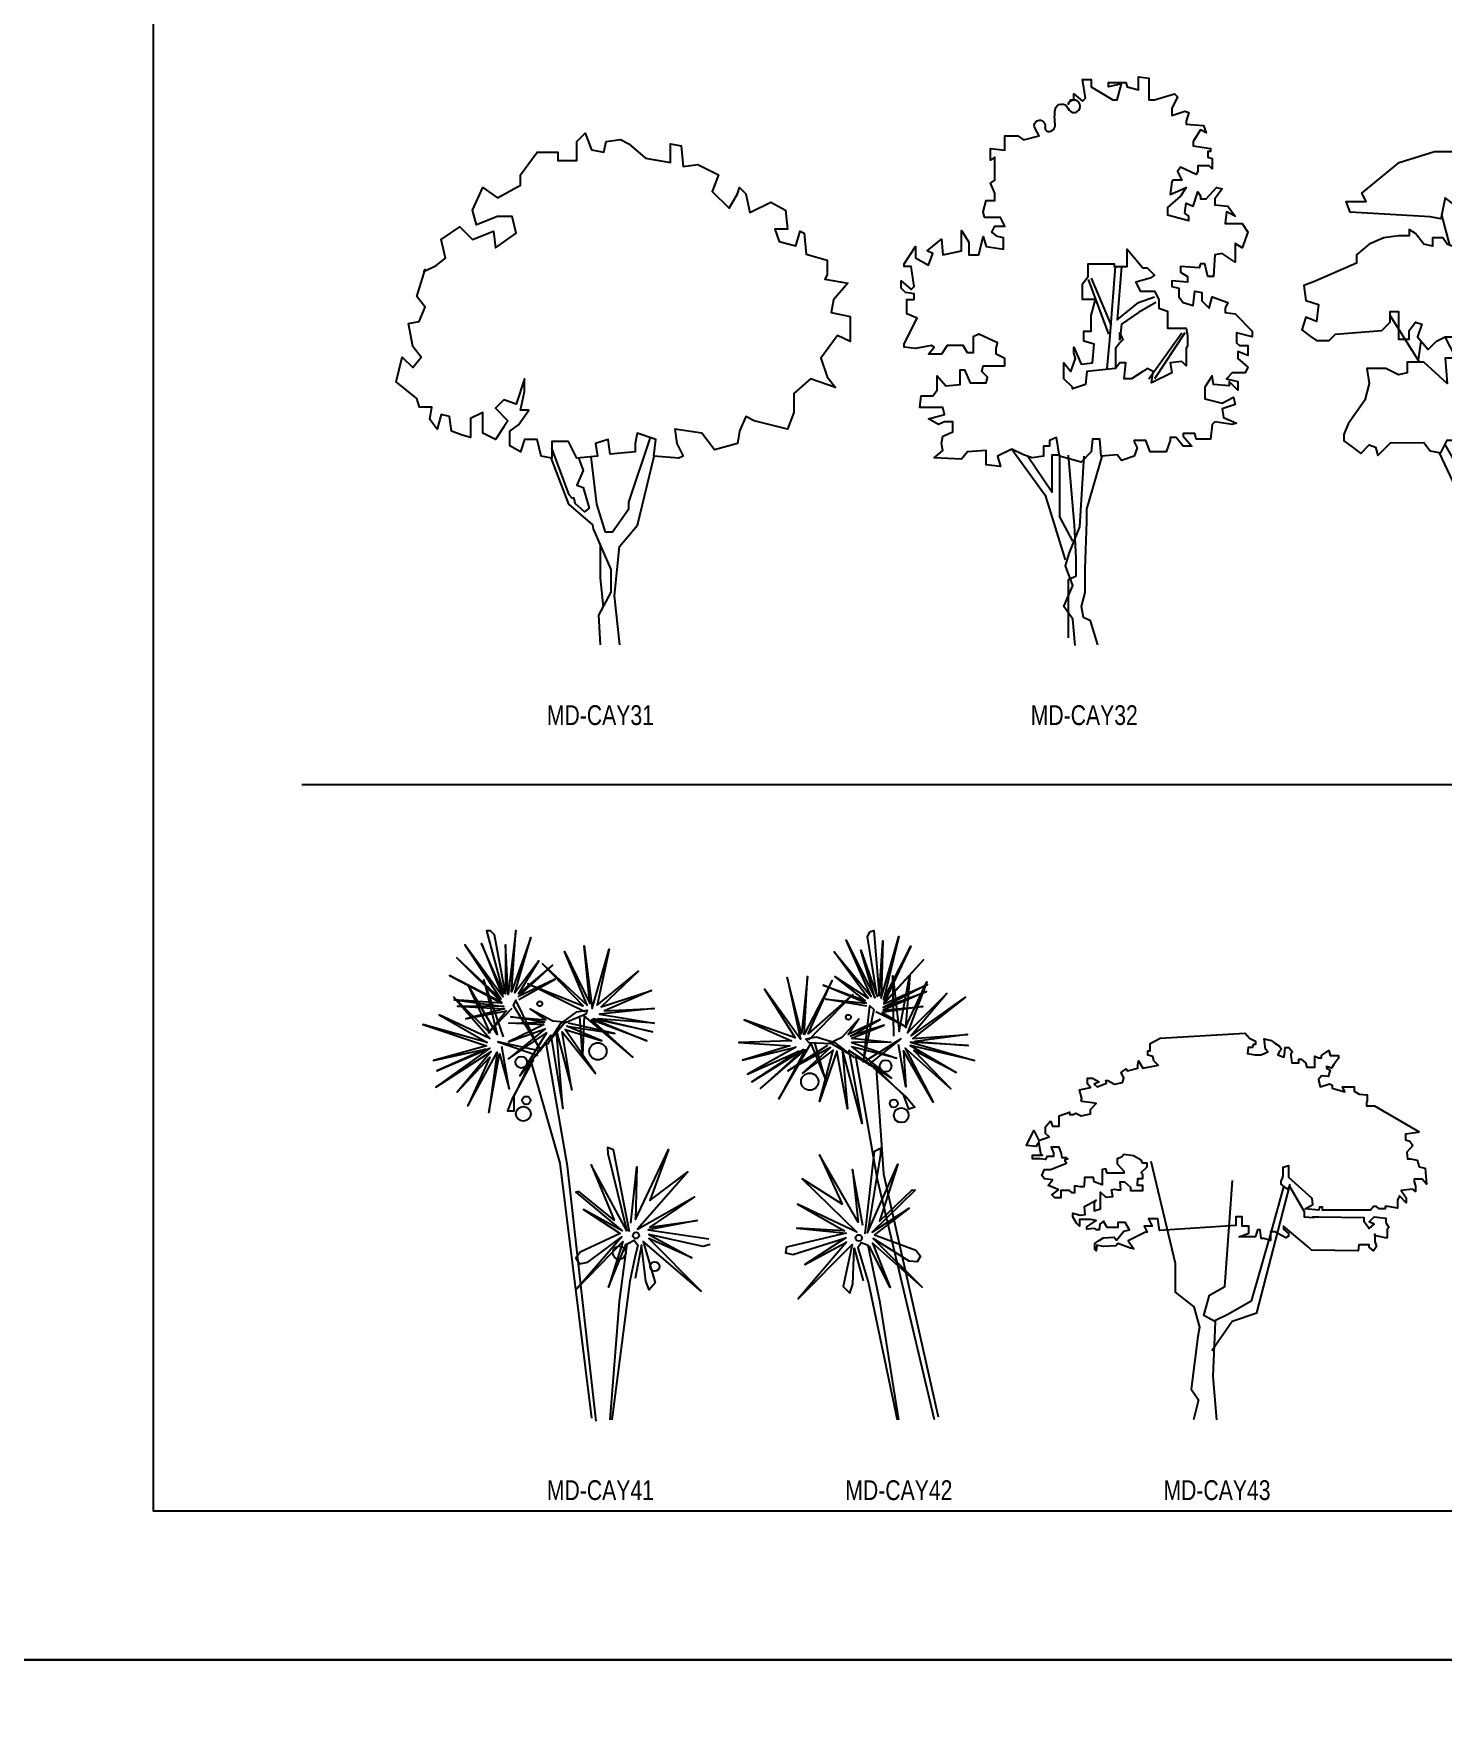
# Model space of a CAD drawing. Header units: millimetres. Extents: x 21129 to 2803301, y -510327 to 166837.
# Drawn here: x 309471 to 337934, y -164306 to -130306 of the extents above; entities that cross this region are included whole.
import ezdxf
from ezdxf.enums import TextEntityAlignment as Align

# ---------------------------------------------------------------- set-up
doc = ezdxf.new("R2010")
doc.units = ezdxf.units.MM
doc.layers.add('....01_TNT_A_DRAWING', color=7, linetype='Continuous')
doc.layers.add('....20_TNT_N_TEXT', color=9, linetype='Continuous')
doc.layers.add('....13_TNT_F_TREE', color=76, linetype='Continuous', transparency=0.5)
doc.styles.add('.TNT_A_TXT_3_NOTE', font='uromans.shx', dxfattribs={"width": 0.8})

# ---------------------------------------------------------------- blocks, each defined once
blk = doc.blocks.new('md-cay43')
blk.add_lwpolyline([(-1682, 3020), (-1660, 2969), (-1594, 2969), (-1593, 3035), (-1593, 3071), (-1491, 3108), (-1491, 3086), (-1454, 3086), (-1425, 3100), (-1373, 3071), (-1278, 3093), (-1278, 3137), (-1219, 3196), (-1256, 3203), (-1366, 3218), (-1373, 3225), (-1366, 3247), (-1388, 3335), (-1358, 3342), (-1278, 3357), (-1307, 3394), (-1307, 3452), (-1256, 3452), (-1190, 3415), (-1241, 3393), (-1212, 3364), (-1116, 3401), (-1124, 3430), (-1102, 3430), (-1036, 3393), (-955, 3408), (-940, 3452), (-969, 3511), (-918, 3547), (-903, 3525), (-801, 3554), (-801, 3584), (-793, 3628), (-749, 3554), (-595, 3584), (-639, 3628), (-647, 3672), (-698, 3686), (-698, 3730), (-676, 3730), (-676, 3804), (-573, 3855), (285, 3908), (329, 3857), (388, 3827), (388, 3791), (366, 3791), (359, 3761), (315, 3761), (307, 3703), (381, 3688), (447, 3688), (513, 3717), (491, 3747), (476, 3849), (549, 3834), (586, 3805), (630, 3776), (652, 3746), (630, 3724), (615, 3688), (674, 3666), (681, 3688), (689, 3761), (726, 3761), (762, 3717), (747, 3695), (747, 3680), (755, 3607), (828, 3607), (828, 3644), (850, 3644), (894, 3607), (909, 3563), (990, 3563), (990, 3673), (1026, 3658), (1056, 3658), (1056, 3680), (1129, 3731), (1144, 3680), (1224, 3680), (1232, 3658), (1180, 3592), (1158, 3555), (1107, 3570), (1107, 3555), (1144, 3533), (1122, 3468), (1055, 3475), (1026, 3438), (1041, 3365), (1136, 3394), (1165, 3380), (1165, 3350), (1290, 3313), (1268, 3365), (1386, 3365), (1386, 3321), (1437, 3291), (1518, 3284), (1518, 3218), (1510, 3211), (1510, 3174), (1591, 3174), (2044, 2910), (2029, 2903), (1904, 2888), (1904, 2829), (1948, 2815), (1977, 2771), (1919, 2705), (1926, 2639), (1955, 2639), (2021, 2624), (2043, 2558), (2102, 2543), (2117, 2382), (2073, 2433), (1992, 2433), (1992, 2404), (2006, 2360), (2006, 2309), (1977, 2331), (1860, 2316), (1911, 2243), (1911, 2206), (1911, 2192), (1845, 2265), (1823, 2221), (1823, 2184), (1823, 2140), (1728, 2155), (1698, 2155), (1698, 2133), (1639, 2133), (1610, 2155), (1581, 2155), (1551, 2119), (1066, 2119), (1066, 2148), (1036, 2148), (1029, 2119), (890, 2133), (970, 2177), (963, 2236), (725, 2449), (725, 2566), (666, 2551), (666, 2464), (659, 2442), (644, 2412), (644, 2383), (710, 2332), (732, 2361), (882, 2104), (882, 2053), (978, 2045), (970, 2053), (1029, 2053), (1485, 2045), (1485, 2009), (1507, 1979), (1537, 1935), (1588, 1979), (1537, 2001), (1588, 2053), (1705, 2038), (1705, 1994), (1735, 1942), (1720, 1928), (1720, 1840), (1698, 1840), (1595, 1862), (1595, 1877), (1595, 1803), (1610, 1752), (1580, 1708), (1537, 1745), (1537, 1767), (1434, 1767), (1426, 1708), (955, 1716), (926, 1745), (673, 1958), (673, 1928), (724, 1884), (724, 1855), (695, 1840), (651, 1862), (585, 1899), (541, 1899), (541, 1811), (475, 1833), (445, 1833), (438, 1921), (409, 1921), (394, 1863), (387, 1848), (225, 1848), (321, 1885), (321, 1958), (255, 1958), (255, 1973), (255, 2053), (189, 2053), (189, 1965), (-582, 1912), (-596, 2030), (-692, 2030), (-655, 1956), (-699, 1956), (-736, 1956), (-706, 1898), (-721, 1898), (-897, 1810), (-839, 1729), (-875, 1736), (-1000, 1781), (-1022, 1759), (-1147, 1751), (-1213, 1766), (-1220, 1707), (-1235, 1722), (-1235, 1781), (-1198, 1810), (-1147, 1839), (-1037, 1847), (-1015, 1817), (-941, 1905), (-883, 1920), (-927, 1993), (-1000, 1993), (-1000, 1942), (-1022, 1942), (-1110, 1942), (-1147, 2008), (-1183, 1979), (-1191, 1920), (-1220, 1920), (-1235, 1935), (-1315, 1927), (-1315, 1949), (-1220, 2015), (-1279, 2023), (-1389, 2023), (-1389, 1957), (-1418, 1986), (-1455, 2052), (-1455, 2089), (-1381, 2067), (-1330, 2074), (-1337, 2155), (-1220, 2221), (-1242, 2191), (-1242, 2111), (-1176, 2133), (-1176, 2169), (-1176, 2213), (-1176, 2279), (-1176, 2301), (-1124, 2250), (-1051, 2257), (-1066, 2323), (-1036, 2330), (-1000, 2323), (-970, 2323), (-978, 2404), (-934, 2404), (-875, 2352), (-875, 2316), (-750, 2316), (-750, 2367), (-802, 2367), (-801, 2440), (-750, 2440), (-750, 2477), (-765, 2499), (-706, 2557), (-706, 2594), (-750, 2594), (-765, 2623), (-845, 2667), (-941, 2682), (-963, 2653), (-1007, 2638), (-1007, 2587), (-941, 2514), (-941, 2492), (-1110, 2492), (-1124, 2536), (-1161, 2528), (-1161, 2374), (-1242, 2404), (-1249, 2448), (-1337, 2448), (-1337, 2419), (-1344, 2353), (-1381, 2353), (-1418, 2360), (-1440, 2360), (-1440, 2294), (-1462, 2294), (-1491, 2316), (-1579, 2316), (-1579, 2243), (-1638, 2243), (-1667, 2272), (-1601, 2323), (-1645, 2345), (-1704, 2368), (-1660, 2426), (-1741, 2434), (-1770, 2470), (-1741, 2529), (-1682, 2529), (-1520, 2595), (-1535, 2609), (-1535, 2631), (-1506, 2639), (-1520, 2646), (-1564, 2646), (-1572, 2690), (-1594, 2756), (-1674, 2756), (-1652, 2697), (-1652, 2661), (-1718, 2661), (-1733, 2631), (-1785, 2639), (-1865, 2639), (-1865, 2676), (-1762, 2675), (-1777, 2675), (-1799, 2807), (-1828, 2763), (-1924, 2771), (-1850, 2925), (-1799, 2822), (-1696, 2859), (-1733, 2895), (-1733, 2961)], close=True)
for points in [[(-669, 2614), (-422, 1582), (-422, 1582), (-422, 1582), (-421, 1291), (-421, 1291), (-233, 1142), (-175, 937), (-193, 842), (-261, 312), (-187, 203), (-238, 0)], [(0, 0), (-40, 439), (-40, 439), (-16, 990), (-133, 1053), (-74, 1259), (79, 1346), (156, 2418)], [(-52, 700), (152, 997), (404, 1081), (740, 2381)], [(671, 2354), (541, 1880), (345, 1198), (116, 1067), (116, 1067), (116, 1067), (-27, 996)]]:
    blk.add_lwpolyline(points)
blk = doc.blocks.new('md-cay42')
for points in [[(-324, 4180), (-739, 4249), (-331, 4209), (-763, 4392), (-341, 4237), (-646, 4479), (-310, 4259), (-652, 4730), (-281, 4277), (-533, 4847), (-241, 4263), (-384, 4746), (-219, 4278), (-315, 4879), (-292, 4930), (-254, 4944), (-200, 4285), (-161, 4840), (-180, 4260), (0, 4884), (-154, 4245), (122, 4787), (-152, 4211), (250, 4647), (-150, 4204), (291, 4398), (-160, 4165), (281, 4328), (-159, 4141), (244, 4177), (-168, 4117), (77, 3966), (-233, 4122)], [(-911, 3839), (-464, 4297), (-915, 3899), (-673, 4440), (-957, 3893), (-924, 4481), (-985, 3900), (-1129, 4468), (-992, 3845), (-1357, 4351), (-1049, 3859), (-1561, 4042), (-1083, 3830), (-1618, 3812), (-1100, 3780), (-1580, 3633), (-1042, 3766), (-1530, 3494), (-1010, 3725), (-1484, 3415), (-963, 3742), (-1399, 3349), (-945, 3740), (-1212, 3242), (-890, 3803), (-738, 3430), (-848, 3809)], [(-52, 3878), (-61, 4486), (2, 3924), (111, 4495), (66, 3964), (284, 4427), (86, 3910), (484, 4307), (123, 3880), (672, 4270), (141, 3852), (694, 3894), (160, 3823), (700, 3782), (119, 3817), (763, 3630), (115, 3781), (579, 3511), (150, 3732), (525, 3344), (63, 3754), (346, 3210), (46, 3730), (72, 3364), (-3, 3791)], [(-357, 3611), (-293, 4184), (-253, 4146), (-358, 3637)], [(-476, 3855), (-148, 3989), (-490, 3877), (-190, 4044), (-512, 3895), (-403, 4053), (-576, 3862), (-709, 3798)], [(-480, 3855), (-81, 3815), (-474, 3813), (-23, 3653), (-475, 3769), (-73, 3451), (-506, 3732), (-371, 2995), (-574, 3751), (-520, 3142), (-625, 3724), (-800, 3216), (-664, 3736), (-973, 3502), (-691, 3761), (-1122, 3527), (-718, 3787)], [(-444, 3658), (-637, 3807), (-834, 3867), (-940, 3846), (-911, 3813), (-679, 3801), (-457, 3671)], [(-345, 3624), (19, 3851), (-312, 3583)], [(360, 0), (-216, 2430), (-435, 3672), (-228, 3551), (-154, 2485), (398, 30)], [(-260, 3559), (72, 3268), (163, 3161), (101, 3139), (51, 3278), (-204, 3526)], [(-341, 1879), (-247, 2716), (-187, 2746), (-187, 2684), (-316, 1891), (-10, 2585), (-196, 2009), (135, 2323), (166, 2320), (-270, 1895), (103, 2140), (-247, 1871), (172, 1713), (218, 1655), (186, 1596), (103, 1605), (-260, 1834), (237, 1342), (-267, 1787), (-87, 1338), (-301, 1759)], [(-363, 1965), (-469, 2528), (-412, 1997), (-800, 2677), (-571, 2180), (-977, 2437), (-425, 1898), (-1024, 2181), (-549, 1909), (-1031, 1938), (-532, 1885), (-1135, 1745), (-1146, 1687), (-1072, 1672), (-534, 1838), (-951, 1569), (-530, 1797), (-1016, 1224), (-472, 1771), (-562, 1347), (-495, 1280), (-466, 1370), (-453, 1736), (-360, 1404)], [(0, 0), (-188, 1184), (-310, 1761), (-382, 1790), (-416, 1737), (-377, 1618), (-307, 1382), (-17, -1)]]:
    blk.add_lwpolyline(points)
for centre, radius in [((-510, 4068), 25.3), ((-134, 3575), 59), ((-900, 3417), 87), ((-51, 3197), 40.8), ((24, 3078), 74.7), ((-405, 1838), 32.5)]:
    blk.add_circle(centre, radius)
blk = doc.blocks.new('md-cay41')
for points in [[(-942, 4246), (-574, 4452), (-945, 4276), (-601, 4594), (-945, 4306), (-740, 4637), (-981, 4316), (-819, 4875), (-1014, 4323), (-971, 4944), (-1048, 4296), (-1077, 4799), (-1074, 4303), (-1187, 4901), (-1226, 4941), (-1266, 4941), (-1094, 4303), (-1319, 4812), (-1104, 4273), (-1485, 4799), (-1124, 4250), (-1567, 4667), (-1114, 4217), (-1640, 4491), (-1114, 4210), (-1594, 4243), (-1091, 4177), (-1561, 4180), (-1084, 4154), (-1475, 4051), (-1067, 4134), (-1246, 3909), (-1008, 4160)], [(-274, 4124), (-849, 4404), (-290, 4182), (-701, 4609), (-249, 4190), (-479, 4732), (-224, 4207), (-282, 4790), (-200, 4157), (-27, 4757), (-150, 4190), (269, 4535), (-109, 4174), (400, 4338), (-76, 4133), (425, 4157), (-126, 4100), (425, 4009), (-142, 4051), (409, 3919), (-191, 4051), (351, 3829), (-208, 4042), (211, 3665), (-282, 4083), (-298, 3681), (-323, 4075)], [(-1096, 3870), (-1293, 4445), (-1161, 3894), (-1457, 4395), (-1235, 3911), (-1597, 4272), (-1235, 3853), (-1745, 4092), (-1260, 3812), (-1909, 3993), (-1268, 3779), (-1803, 3632), (-1277, 3747), (-1770, 3525), (-1235, 3755), (-1778, 3361), (-1219, 3722), (-1564, 3311), (-1235, 3665), (-1457, 3172), (-1161, 3714), (-1244, 3106), (-1137, 3697), (-1038, 3344), (-1112, 3771)], [(-688, 3992), (-1042, 4007), (-683, 4017), (-1022, 4072), (-668, 4042), (-825, 4153), (-597, 4032), (-450, 4017)], [(-718, 3722), (-972, 4239), (-997, 4190), (-726, 3747)], [(-652, 3796), (-520, 4001), (-356, 4124), (-249, 4141), (-265, 4100), (-479, 4009), (-644, 3812)], [(-685, 3993), (-1046, 3821), (-676, 3952), (-1046, 3648), (-660, 3911), (-931, 3476), (-619, 3886), (-496, 3147), (-561, 3927), (-405, 3336), (-504, 3919), (-167, 3500), (-471, 3944), (-101, 3829), (-455, 3977), (30, 3903), (-438, 4009)], [(-734, 3730), (-1153, 3821), (-750, 3681)], [(-159, -13), (-450, 2563), (-665, 3806), (-819, 3622), (-527, 2594), (-205, 17)], [(-792, 3640), (-1005, 3254), (-1055, 3122), (-989, 3122), (-989, 3270), (-833, 3591)], [(176, 1900), (17, 2727), (-45, 2752), (-40, 2691), (150, 1910), (-209, 2578), (22, 2018), (-333, 2306), (-364, 2300), (104, 1910), (-286, 2126), (84, 1884), (-322, 1695), (-364, 1633), (-328, 1576), (-245, 1592), (99, 1849), (-358, 1320), (109, 1802), (-35, 1340), (145, 1777)], [(192, 1987), (253, 2557), (238, 2023), (572, 2732), (382, 2218), (767, 2506), (258, 1926), (834, 2254), (382, 1946), (860, 2013), (366, 1920), (978, 1828)], [(993, 1772), (921, 1751), (371, 1874), (808, 1638), (371, 1833), (901, 1299), (315, 1802), (438, 1386), (377, 1315), (341, 1402), (299, 1766), (233, 1428)], [(-17, 0), (77, 1195), (155, 1780), (224, 1814), (262, 1764), (232, 1642), (181, 1401), (0, 0)]]:
    blk.add_lwpolyline(points)
for centre, radius in [((-729, 4204), 25.3), ((-142, 3724), 87), ((-916, 3613), 59), ((-865, 3228), 40.8), ((-895, 3092), 74.7), ((243, 1864), 32.5), ((73, 1689), 65.8), ((433, 1551), 47.4)]:
    blk.add_circle(centre, radius)
blk = doc.blocks.new('md-cay33')
blk.add_lwpolyline([(-107, 5412), (-21, 5412), (-43, 5540), (43, 5582), (107, 5476), (277, 5476), (363, 5284), (277, 5305), (235, 5199), (277, 5135), (384, 5156), (491, 5241), (555, 5156), (843, 5106), (843, 5000), (907, 4957), (1149, 4704), (1170, 4598), (1085, 4513), (1106, 4406), (661, 4517), (533, 4687), (427, 4687), (427, 4517), (405, 4432), (277, 4432), (213, 4496), (128, 4517), (43, 4453), (-64, 4453), (-128, 4602), (-277, 4602), (-256, 4389), (-363, 4368), (-427, 4474), (-512, 4538), (-555, 4325), (-661, 4346), (-1470, 4394), (-1512, 4500), (-1406, 4500), (-1309, 4501), (-1352, 4586), (-975, 4893), (-619, 5007), (-405, 5007), (-341, 4943), (-192, 4922), (-192, 5007), (-320, 5092), (-363, 5241), (-256, 5220), (-171, 5220), (-128, 5348)], close=True)
for points in [[(297, 4063), (558, 4655)], [(-7, 4453), (-14, 4155)], [(44, 4147), (23, 4453)], [(128, 3175), (171, 3260), (171, 3388), (299, 3324), (363, 3260), (427, 3260), (502, 3300), (661, 3089), (683, 3111), (661, 3217), (725, 3324), (853, 3260), (981, 3175), (1067, 3239), (1259, 3175), (1651, 2983), (1715, 3026), (1987, 3260), (1966, 3345), (1881, 3409), (2030, 3473), (2030, 3643), (1966, 3792), (1881, 3814), (1881, 3729), (1859, 3729), (1694, 3847), (1629, 3847), (1629, 3740), (1565, 3761), (1501, 3825), (1501, 3911), (1629, 3996), (1173, 4112), (1109, 4133), (1088, 4282), (1003, 4282), (1003, 4197), (939, 4197), (853, 4069), (768, 4091), (747, 4197), (683, 4197), (661, 4219), (640, 4282), (576, 4304), (576, 4219), (555, 4197), (512, 4282), (448, 4282), (469, 4219), (448, 4069), (320, 4048), (256, 4091), (256, 4197), (192, 4304), (128, 4304), (149, 4197), (64, 4048), (43, 4155), (-64, 4155), (-64, 4048), (-128, 4048), (-213, 4069), (-256, 4155), (-384, 4155), (-384, 4027), (-491, 4069), (-533, 4133), (-640, 4133), (-640, 4048), (-725, 4069), (-811, 4176), (-875, 4219), (-875, 4155), (-981, 4155), (-1131, 4133), (-1280, 4069), (-1408, 3963), (-1408, 3878), (-1831, 3693), (-1938, 3651), (-1917, 3501), (-1789, 3459), (-1810, 3288), (-1917, 3331), (-1959, 3203), (-1874, 3139), (-1810, 3097), (-1682, 3097), (-1618, 3161), (-1152, 3196), (-1067, 3281), (-1067, 3388), (-981, 3388), (-981, 3239), (-981, 3111), (-875, 3111), (-875, 3196), (-811, 3281), (-747, 3260), (-789, 3132), (-683, 3004), (-597, 3089), (-512, 3132), (-384, 3132), (-320, 3089), (-192, 3068), (-128, 3111), (-128, 3175), (-192, 3324), (-85, 3409), (21, 3388), (21, 3281), (0, 3175), (128, 3175), (128, 3047), (64, 3004), (64, 2898), (21, 2876), (-107, 2962), (-213, 2919), (-171, 2834), (-256, 2791), (-384, 2919), (-512, 2919), (-491, 2663), (-725, 2876), (-896, 2876), (-896, 2770), (-981, 2748), (-1109, 2812), (-1301, 2812), (-1280, 2663), (-1323, 2493), (-1490, 2254), (-1533, 2148), (-1533, 2084), (-1448, 2020), (-1362, 1956), (-1277, 2041), (-1213, 2020), (-1192, 1934), (-1064, 2062), (-725, 2067), (-661, 1981), (-555, 1960), (-491, 2088), (-427, 2088), (-427, 1960), (-341, 1939), (-299, 2003), (-235, 2067), (-192, 1939), (-64, 1939), (21, 2195), (128, 2322), (277, 2237), (341, 2131), (256, 2024), (405, 1981), (576, 1960), (597, 2109), (725, 2152), (768, 2045), (853, 2024), (939, 2109), (875, 2152), (960, 2322), (1327, 2119), (1476, 2077), (1604, 2162), (1625, 2290), (1540, 2418), (1237, 2855), (1131, 2855), (1067, 2770), (981, 2876), (853, 2940), (747, 2876), (704, 2748), (640, 2770), (597, 2962), (576, 3004), (469, 3025), (469, 2940), (427, 2876), (363, 2962), (128, 3047)], [(-465, 4059), (-546, 4367)], [(-769, 2876), (-1067, 3350)], [(474, 3279), (320, 3089), (213, 3004), (213, 3366)], [(513, 3257), (305, 2983)], [(-785, 2876), (-753, 3089)], [(-400, 2919), (-510, 3132)], [(-395, 3132), (-249, 2794)], [(1122, 3220), (886, 2924)], [(0, 0), (0, 170), (43, 277), (0, 362), (0, 831), (21, 895), (0, 1811), (55, 2046), (282, 2230)], [(214, 2273), (87, 2183), (116, 2308)], [(-513, 2044), (-341, 1747), (-277, 1683), (-192, 1662), (-171, 1704), (-213, 1832), (-213, 2003)], [(-9, 2105), (-43, 1939), (-43, 1385), (-43, 1278), (-64, 1214), (21, 1151), (-43, 1065), (-43, 1065), (-64, 916), (-85, 234), (-85, 21)], [(-213, 85), (-149, 298), (-171, 533), (-192, 554), (-256, 703), (-149, 767), (-213, 916), (-192, 1151), (-213, 1470), (-405, 1619), (-568, 1963)], [(288, 2015), (64, 1768), (-21, 1832)], [(21, 1364), (107, 1641), (373, 1991)]]:
    blk.add_lwpolyline(points)
blk = doc.blocks.new('md-cay32')
blk.add_lwpolyline([(-533, 5231, 0.449939), (-503, 5188, 0.496566), (-431, 5260, -0.068094), (-431, 5406, -0.779516), (-300, 5420, 5.540816), (-300, 5464), (-271, 5507), (-242, 5507), (-242, 5566), (-155, 5493), (-125, 5522), (-155, 5711), (-67, 5711), (-67, 5638), (151, 5507), (194, 5507), (238, 5667), (107, 5638), (107, 5682), (282, 5682), (296, 5638), (412, 5609), (412, 5740), (514, 5725), (514, 5595), (514, 5507), (572, 5507), (776, 5566), (805, 5536), (747, 5420), (747, 5348), (878, 5391), (921, 5377), (892, 5290), (892, 5260), (1067, 5246), (1096, 5173), (1038, 5202), (965, 5086), (965, 5043), (1139, 5014), (1139, 4984), (1110, 4984), (1110, 4926), (1154, 4912), (1154, 4810), (1125, 4839), (1009, 4839), (1009, 4781), (994, 4752), (834, 4825), (805, 4781), (849, 4694), (761, 4694), (747, 4679), (732, 4549), (892, 4621), (834, 4534), (703, 4418), (703, 4345), (921, 4287), (921, 4331), (878, 4360), (892, 4462), (965, 4432), (1009, 4578), (1038, 4534), (1038, 4505), (1096, 4505), (1198, 4621), (1256, 4607), (1183, 4505), (1183, 4447), (1314, 4432), (1387, 4331), (1299, 4374), (1285, 4258), (1459, 4258), (1517, 4171), (1459, 4011), (1387, 4055), (1387, 3982), (1387, 3866), (1256, 3953), (1183, 3939), (1168, 3721), (1110, 3721), (1081, 3851), (1038, 3851), (1023, 3808), (834, 3822), (834, 3764), (907, 3721), (907, 3663), (747, 3677), (747, 3619), (820, 3605), (820, 3517), (863, 3459), (965, 3430), (979, 3575), (1052, 3561), (1052, 3474), (1125, 3401), (1154, 3517), (1314, 3459), (1285, 3401), (1285, 3358), (1387, 3343), (1561, 3169), (1561, 3111), (1401, 3154), (1401, 3053), (1430, 3023), (1517, 3023), (1517, 2922), (1416, 2965), (1416, 2893), (1517, 2806), (1488, 2747), (1357, 2747), (1299, 2689), (1416, 2660), (1416, 2573), (1328, 2660), (1328, 2617), (1168, 2631), (1154, 2718), (1081, 2602), (1081, 2544), (1081, 2486), (1256, 2442), (1372, 2501), (1387, 2428), (1256, 2384), (1270, 2297), (1401, 2239), (1357, 2225), (1183, 2254), (1154, 2225), (1139, 2079), (994, 2079), (979, 2137), (863, 2137), (863, 2108), (950, 2007), (863, 2007), (790, 2094), (732, 2094), (732, 2065), (689, 1949), (529, 1949), (485, 2065), (369, 2065), (369, 2050), (398, 1992), (369, 1905), (238, 1861), (194, 1919), (34, 1905), (20, 2079), (-53, 2079), (-67, 1949), (-169, 1847), (-387, 1905), (-416, 2094), (-489, 2065), (-489, 2007), (-547, 2007), (-547, 1905), (-663, 1890), (-751, 1919), (-867, 1978), (-1012, 1905), (-983, 1803), (-1129, 1818), (-1129, 1963), (-1318, 1949), (-1376, 1876), (-1652, 1890), (-1565, 1963), (-1579, 2036), (-1565, 2108), (-1463, 2152), (-1463, 2254), (-1463, 2254), (-1550, 2254), (-1608, 2225), (-1710, 2283), (-1550, 2326), (-1565, 2399), (-1797, 2399), (-1783, 2515), (-1667, 2515), (-1623, 2573), (-1623, 2646), (-1623, 2718), (-1536, 2617), (-1390, 2631), (-1390, 2777), (-1347, 2777), (-1289, 2646), (-1129, 2646), (-1114, 2704), (-1172, 2762), (-1158, 2820), (-940, 2820), (-940, 2893), (-1027, 2936), (-1027, 2994), (-1012, 3053), (-1201, 3140), (-1259, 3111), (-1259, 2951), (-1318, 2951), (-1361, 3023), (-1521, 3023), (-1579, 2936), (-1710, 2936), (-1652, 3009), (-1681, 3023), (-1841, 2994), (-1957, 3009), (-1957, 3038), (-1885, 3183), (-1826, 3299), (-1928, 3343), (-1928, 3488), (-1856, 3488), (-1856, 3546), (-1943, 3561), (-1986, 3605), (-1986, 3677), (-1885, 3590), (-1856, 3619), (-1885, 3822), (-1957, 3822), (-1957, 3851), (-1841, 4026), (-1841, 3910), (-1710, 3837), (-1667, 3953), (-1725, 3982), (-1579, 4098), (-1565, 3939), (-1376, 3982), (-1376, 4186), (-1303, 4069), (-1303, 3939), (-1201, 3939), (-1158, 4127), (-1129, 4026), (-954, 3997), (-954, 4113), (-1012, 4127), (-1070, 4171), (-1041, 4229), (-940, 4229), (-983, 4316), (-1143, 4316), (-1158, 4374), (-1129, 4491), (-1041, 4491), (-1041, 4563), (-1085, 4665), (-1041, 4694), (-1041, 4926), (-1085, 4897), (-1085, 5014), (-940, 4999), (-940, 5144), (-809, 5144), (-751, 5101), (-591, 5144), (-634, 5217, -1.506876)], format="xyb", close=True)
blk.add_lwpolyline([(-140, 3067), (-140, 3169), (-67, 3169), (-67, 3329), (-24, 3488), (-155, 3488), (-155, 3648), (-96, 3721), (-96, 3851), (165, 3851), (165, 3822), (296, 3822), (296, 3997), (456, 3808), (500, 3808), (572, 3735), (529, 3706), (383, 3663), (427, 3575), (572, 3575), (616, 3488), (616, 3401), (703, 3372), (703, 3198), (892, 3198), (907, 3125), (907, 3023), (892, 2994), (892, 2878), (892, 2820), (849, 2864), (732, 2849), (747, 2747), (543, 2646), (558, 2762), (500, 2791), (456, 2762), (340, 2689), (267, 2689), (282, 2849), (223, 2849), (180, 2791), (-111, 2762), (-125, 2631), (-256, 2588), (-256, 2602), (-344, 2689), (-344, 2849), (-271, 2762), (-227, 2893), (-242, 2951), (-242, 3009), (-169, 2835), (-53, 2849), (-38, 3038)], close=True)
for points in [[(93, 2791), (122, 3082), (180, 3822)], [(238, 3822), (194, 3285), (412, 3459), (572, 3517)], [(-96, 3692), (107, 3140)], [(-67, 3706), (136, 3227)], [(587, 3459), (412, 3358), (238, 3241), (223, 3082), (223, 3154), (253, 3082), (223, 3053), (180, 2994), (180, 2791)], [(514, 2689), (849, 3154)], [(878, 3154), (572, 2689)], [(-867, 1978), (-533, 1513), (-329, 859)], [(-707, 1905), (-460, 1542), (-460, 1919), (-387, 1919), (-387, 1295), (-256, 1048)], [(-229, -7), (-253, 260), (-343, 386), (-253, 601), (-325, 798), (-289, 923), (-182, 1192), (-137, 1906)], [(-296, 71), (-296, 307), (-296, 660), (-217, 699), (-217, 875), (-237, 1209), (-296, 1915)], [(0, 0), (-74, 242), (-146, 278), (-164, 386), (-128, 529), (-128, 767), (-110, 1246), (-110, 1371), (46, 1915)]]:
    blk.add_lwpolyline(points)
blk = doc.blocks.new('md-cay31')
blk.add_lwpolyline([(-520, 2054), (-688, 2054), (-688, 1886), (-794, 1907), (-836, 2075), (-962, 2075), (-1004, 1949), (-1110, 2012), (-1110, 2159), (-1025, 2223), (-920, 2370), (-1004, 2370), (-962, 2559), (-962, 2686), (-1046, 2433), (-1173, 2475), (-1257, 2391), (-1131, 2265), (-1173, 2202), (-1257, 2075), (-1384, 2138), (-1384, 2349), (-1510, 2286), (-1510, 2096), (-1594, 2117), (-1700, 2159), (-1721, 2307), (-1805, 2328), (-1847, 2180), (-1919, 2277), (-1898, 2403), (-2024, 2403), (-2050, 2488), (-2261, 2656), (-2198, 2908), (-2093, 2803), (-2008, 2908), (-2093, 3014), (-2135, 3245), (-2029, 3266), (-1966, 3413), (-2050, 3519), (-1966, 3792), (-1982, 3771), (-1856, 3834), (-1763, 3906), (-1805, 4095), (-1615, 4222), (-1489, 4095), (-1278, 4180), (-1257, 4011), (-1046, 4159), (-1089, 4327), (-1236, 4327), (-1447, 4243), (-1489, 4390), (-1384, 4622), (-1236, 4516), (-1004, 4643), (-1004, 4748), (-836, 4979), (-625, 4979), (-625, 4895), (-562, 4895), (-435, 4895), (-435, 5084), (-351, 5169), (-288, 5000), (-161, 4979), (-140, 5084), (7, 5106), (92, 5063), (260, 4916), (513, 4874), (513, 5063), (618, 5042), (639, 4832), (787, 4853), (998, 4748), (934, 4579), (1103, 4411), (1187, 4558), (1208, 4622), (1272, 4558), (1314, 4369), (1524, 4474), (1672, 4390), (1693, 4201), (1567, 4201), (1609, 4074), (1777, 4032), (1820, 4180), (1862, 4159), (1883, 3948), (2093, 3885), (2093, 3738), (2072, 3696), (2304, 3654), (2157, 3485), (2136, 3359), (2325, 3317), (2325, 3064), (2199, 3127), (2030, 2896), (2093, 2707), (2178, 2601), (1925, 2686), (1756, 2538), (1756, 2349), (1693, 2180), (1356, 2265), (1272, 2307), (1208, 2159), (1187, 2033), (956, 1970), (829, 2138), (555, 2180), (576, 2033), (639, 1907), (597, 1886), (344, 1907), (365, 2075), (176, 2138), (155, 2033), (155, 1949), (-98, 1928), (-119, 2075), (-246, 2033), (-225, 1907), (-435, 1886)], close=True)
for points in [[(306, 2095), (87, 1440), (87, 1369), (-73, 1137), (-144, 1137), (-234, 1422), (-291, 1900)], [(-698, 1888), (-519, 1422), (-275, 1212), (-269, 1173), (-91, 763), (-91, 532), (-216, 300), (-198, 0)], [(-419, 1888), (-372, 1760), (-435, 1612), (-372, 1591), (-309, 1381), (-309, 1381), (-358, 1345), (-453, 1428), (-459, 1464), (-465, 1487), (-483, 1481), (-513, 1517), (-688, 1986)], [(0, 0), (-55, 496), (-2, 995), (177, 1209), (348, 1907)], [(-309, 1381), (-309, 1381)], [(-198, 1009), (-198, 674), (-170, 385)]]:
    blk.add_lwpolyline(points)
blk = doc.blocks.new('.TNT_KHUNG LAYOUT_2')
at = {"color": 250}
blk.add_lwpolyline([(0, 327), (450, 327), (450, 0), (0, 0)], close=True, dxfattribs=at)
at = {"color": 14}
blk.add_lwpolyline([(15, 312), (435, 312), (435, 15), (15, 15)], close=True, dxfattribs=at)

msp = doc.modelspace()

# ---------------------------------------------------------------- linework, layer by layer
at = {"layer": '....13_TNT_F_TREE'}
msp.add_line((314892.4, -145475.9), (395292.4, -145475.9), dxfattribs=at)

# ---------------------------------------------------------------- block references
at = {"layer": '....01_TNT_A_DRAWING'}
for p, xscale, yscale, zscale in [((308892.4, -163162.9), 200, 200, 200), ((218892.4, -293962.9), 400, 400, 400)]:
    msp.add_blockref('.TNT_KHUNG LAYOUT_2', p, dxfattribs=dict(at, xscale=xscale, yscale=yscale, zscale=zscale))
at = {"layer": '....13_TNT_F_TREE', "xscale": 2, "yscale": 2, "zscale": 2}
for name, p in [('md-cay32', (330972.4, -142655.9)), ('md-cay33', (339012.4, -142698.5)), ('md-cay31', (321315.5, -142655.9)), ('md-cay41', (321155.8, -158315.9)), ('md-cay42', (326952.4, -158315.9)), ('md-cay43', (333380.2, -158315.9))]:
    msp.add_blockref(name, p, dxfattribs=at)

# ---------------------------------------------------------------- texts
at = {"layer": '....20_TNT_N_TEXT', "style": '.TNT_A_TXT_3_NOTE', "width": 0.8}
for s, p in [('MD-CAY31', (320922.4, -144275.9)), ('MD-CAY32', (330698.5, -144275.9)), ('MD-CAY41', (320922.4, -159935.9)), ('MD-CAY42', (326952.4, -159935.9)), ('MD-CAY43', (333380.2, -159935.9))]:
    msp.add_text(s, height=400, dxfattribs=at).set_placement(p, align=Align.CENTER)

doc.saveas('drawing.dxf')
